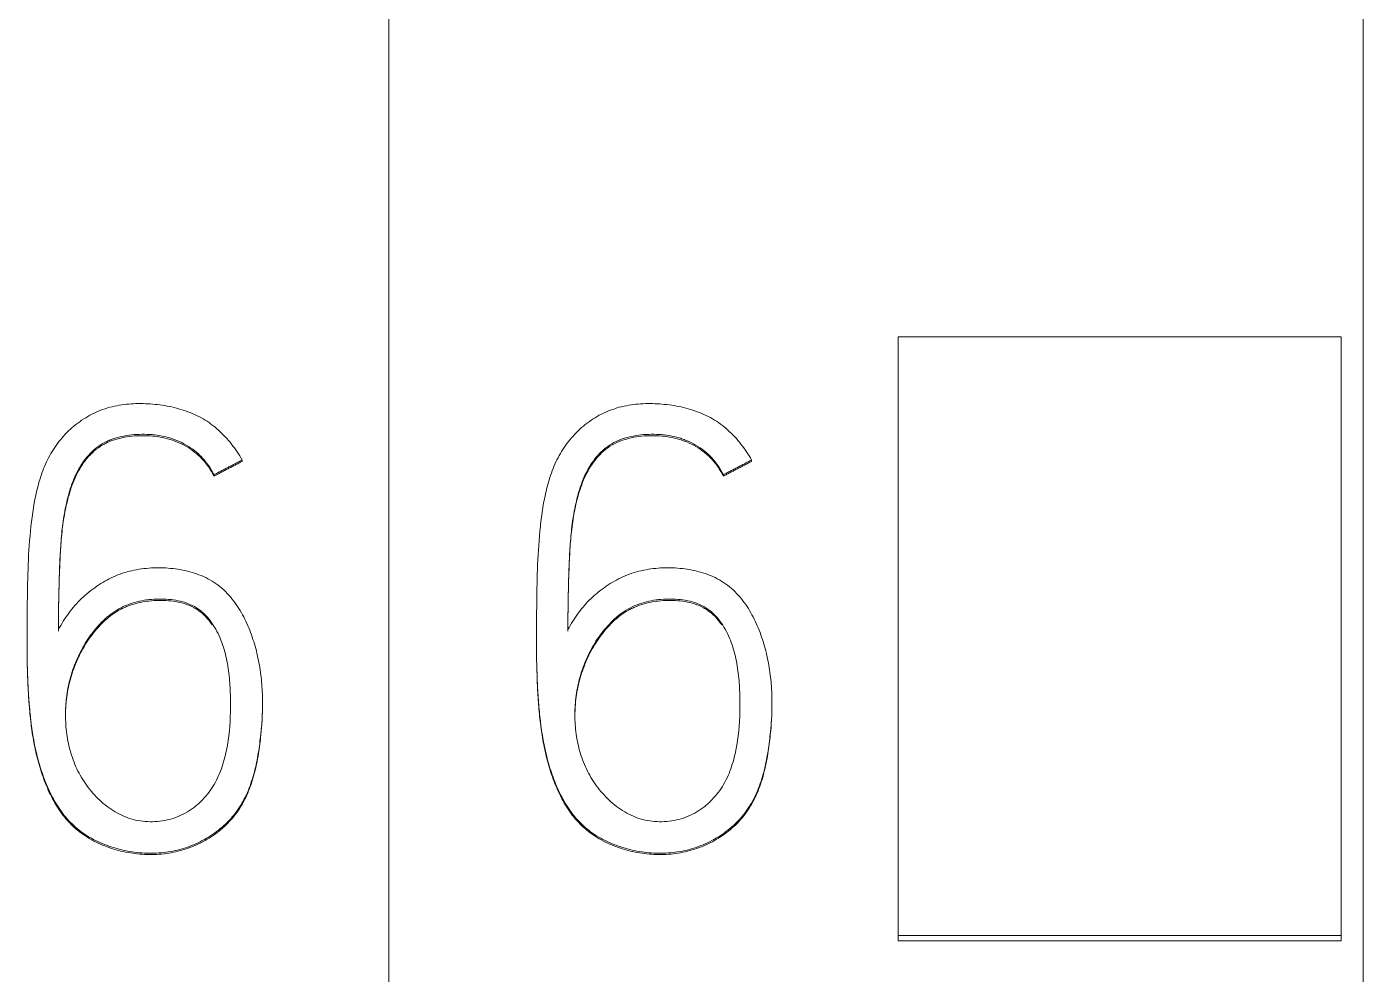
# Model space of a CAD drawing. Header units: millimetres. Extents: x 4137 to 6698, y 1400 to 3585.
# Drawn here: x 5179.41 to 5185.45, y 3321.58 to 3325.85 of the extents above; entities that cross this region are included whole.
import ezdxf

# ---------------------------------------------------------------- set-up
doc = ezdxf.new("R2010")
doc.units = ezdxf.units.MM
doc.layers.add('000-PI-Oprema', color=30, linetype='Continuous', lineweight=5)

msp = doc.modelspace()

# ---------------------------------------------------------------- linework, layer by layer
at = {"layer": '000-PI-Oprema', "color": 0, "linetype": 'ByBlock', "lineweight": 0}
for p, q in [((5181.0477, 3360.4587), (5181.0477, 3247.0406)), ((5181.0477, 3360.4587), (5181.0477, 3247.0406)), ((5185.4477, 3358.1782), (5185.4477, 3249.3631)), ((5183.3477, 3321.7517), (5183.3477, 3324.4539)), ((5185.3477, 3324.4539), (5183.3477, 3324.4539)), ((5185.3477, 3321.7517), (5185.3477, 3324.4539)), ((5180.3862, 3323.898), (5180.3862, 3323.8919)), ((5182.6862, 3323.898), (5182.6862, 3323.8919)), ((5180.2586, 3323.8317), (5180.2586, 3323.8255)), ((5182.5586, 3323.8317), (5182.5586, 3323.8255)), ((5179.4148, 3323.0939), (5179.4148, 3323.0877)), ((5181.7148, 3323.0939), (5181.7148, 3323.0877)), ((5180.4782, 3322.7951), (5180.4782, 3322.8013)), ((5182.7782, 3322.7951), (5182.7782, 3322.8013)), ((5183.3477, 3321.7274), (5183.3477, 3321.7517)), ((5185.3477, 3321.7517), (5183.3477, 3321.7517)), ((5185.3477, 3321.7274), (5185.3477, 3321.7517)), ((5185.3477, 3321.7274), (5183.3477, 3321.7274))]:
    msp.add_line(p, q, dxfattribs=at)
for points, knots in [([(5180.3862, 3323.898), (5180.3717, 3323.9231), (5180.3557, 3323.9472), (5180.3292, 3323.9812), (5180.3198, 3323.9922), (5180.3002, 3324.0134), (5180.2898, 3324.0237), (5180.2574, 3324.0527), (5180.2342, 3324.0697), (5180.1969, 3324.0914), (5180.184, 3324.098), (5180.1575, 3324.11), (5180.1439, 3324.1153), (5180.1031, 3324.1296), (5180.0752, 3324.1367), (5180.0327, 3324.1446), (5180.0184, 3324.1467), (5179.9896, 3324.15), (5179.9751, 3324.1512), (5179.9318, 3324.1535), (5179.903, 3324.1533), (5179.86, 3324.1496), (5179.8457, 3324.1478), (5179.8172, 3324.1429), (5179.8029, 3324.1399), (5179.7607, 3324.1286), (5179.7338, 3324.1183), (5179.6953, 3324.0986), (5179.6828, 3324.0914), (5179.6583, 3324.0756), (5179.6465, 3324.0671), (5179.6126, 3324.0401), (5179.5918, 3324.0202), (5179.5633, 3323.9873), (5179.5543, 3323.9757), (5179.5376, 3323.9522), (5179.5298, 3323.94), (5179.5083, 3323.9026), (5179.4962, 3323.8765), (5179.4756, 3323.8222), (5179.4674, 3323.7946), (5179.4537, 3323.7391), (5179.4482, 3323.7111), (5179.4392, 3323.6548), (5179.4355, 3323.6264), (5179.4263, 3323.5411), (5179.4225, 3323.4838), (5179.4178, 3323.3691), (5179.4168, 3323.3118), (5179.4146, 3323.1397), (5179.4135, 3323.0249), (5179.4192, 3322.882), (5179.4207, 3322.8534), (5179.4246, 3322.7964), (5179.427, 3322.7679), (5179.4361, 3322.6826), (5179.445, 3322.626), (5179.4619, 3322.5557), (5179.4656, 3322.5416), (5179.4736, 3322.5138), (5179.4779, 3322.5), (5179.4917, 3322.4591), (5179.5022, 3322.4323), (5179.5204, 3322.3931), (5179.5269, 3322.3802), (5179.5408, 3322.3548), (5179.5483, 3322.3422), (5179.5722, 3322.3058), (5179.59, 3322.2831), (5179.6203, 3322.252), (5179.6309, 3322.2422), (5179.6536, 3322.2236), (5179.6653, 3322.215), (5179.7016, 3322.1911), (5179.7272, 3322.1776), (5179.7675, 3322.1607), (5179.7812, 3322.1556), (5179.8088, 3322.1465), (5179.8228, 3322.1426), (5179.8648, 3322.1323), (5179.8933, 3322.1275), (5179.9366, 3322.1235), (5179.9512, 3322.1227), (5179.9804, 3322.1224), (5179.9949, 3322.1228), (5180.0381, 3322.1258), (5180.0666, 3322.1301), (5180.1086, 3322.1404), (5180.1225, 3322.1444), (5180.1502, 3322.1539), (5180.1638, 3322.1593), (5180.2035, 3322.177), (5180.2287, 3322.1911), (5180.2646, 3322.2155), (5180.2762, 3322.2242), (5180.2987, 3322.2428), (5180.3095, 3322.2526), (5180.3401, 3322.2834), (5180.3583, 3322.3057), (5180.3818, 3322.3421), (5180.3891, 3322.3547), (5180.4025, 3322.3807), (5180.4085, 3322.3939), (5180.425, 3322.434), (5180.4338, 3322.4614), (5180.4448, 3322.5033), (5180.448, 3322.5174), (5180.4539, 3322.5458), (5180.4566, 3322.5601), (5180.4636, 3322.603), (5180.4673, 3322.6316), (5180.4763, 3322.7174), (5180.4793, 3322.7746), (5180.4769, 3322.8605), (5180.475, 3322.8892), (5180.4684, 3322.9465), (5180.4637, 3322.9752), (5180.4515, 3323.0324), (5180.444, 3323.0606), (5180.4259, 3323.116), (5180.4153, 3323.1432), (5180.3902, 3323.1962), (5180.376, 3323.2215), (5180.343, 3323.269), (5180.3244, 3323.2913), (5180.2919, 3323.3214), (5180.2805, 3323.3307), (5180.2566, 3323.3475), (5180.2442, 3323.3551), (5180.2183, 3323.3687), (5180.2048, 3323.3747), (5180.1772, 3323.3853), (5180.1633, 3323.3897), (5180.121, 3323.4012), (5180.0922, 3323.4061), (5180.0483, 3323.4102), (5180.0336, 3323.4111), (5180.0042, 3323.4116), (5179.9896, 3323.4114), (5179.9459, 3323.4089), (5179.9169, 3323.4051), (5179.8737, 3323.3951), (5179.8596, 3323.3911), (5179.8319, 3323.3818), (5179.8184, 3323.3765), (5179.7788, 3323.3587), (5179.7535, 3323.3444), (5179.7172, 3323.3196), (5179.7053, 3323.3108), (5179.6826, 3323.2923), (5179.6717, 3323.2827), (5179.6402, 3323.2524), (5179.6209, 3323.2304), (5179.586, 3323.1831), (5179.5705, 3323.1582), (5179.5568, 3323.1321)], [0, 0, 0, 0, 0.015625, 0.015625, 0.023438, 0.023438, 0.03125, 0.03125, 0.046875, 0.046875, 0.054688, 0.054688, 0.0625, 0.0625, 0.078125, 0.078125, 0.085938, 0.085938, 0.09375, 0.09375, 0.109375, 0.109375, 0.117188, 0.117188, 0.125, 0.125, 0.140625, 0.140625, 0.148438, 0.148438, 0.15625, 0.15625, 0.171875, 0.171875, 0.179688, 0.179688, 0.1875, 0.1875, 0.203125, 0.203125, 0.21875, 0.21875, 0.234375, 0.234375, 0.25, 0.25, 0.28125, 0.28125, 0.3125, 0.3125, 0.375, 0.375, 0.390625, 0.390625, 0.40625, 0.40625, 0.4375, 0.4375, 0.445313, 0.445313, 0.453125, 0.453125, 0.46875, 0.46875, 0.476563, 0.476563, 0.484375, 0.484375, 0.5, 0.5, 0.507813, 0.507813, 0.515625, 0.515625, 0.53125, 0.53125, 0.539063, 0.539063, 0.546875, 0.546875, 0.5625, 0.5625, 0.570313, 0.570313, 0.578125, 0.578125, 0.59375, 0.59375, 0.601563, 0.601563, 0.609375, 0.609375, 0.625, 0.625, 0.632813, 0.632813, 0.640625, 0.640625, 0.65625, 0.65625, 0.664063, 0.664063, 0.671875, 0.671875, 0.6875, 0.6875, 0.695313, 0.695313, 0.703125, 0.703125, 0.71875, 0.71875, 0.75, 0.75, 0.765625, 0.765625, 0.78125, 0.78125, 0.796875, 0.796875, 0.8125, 0.8125, 0.828125, 0.828125, 0.84375, 0.84375, 0.851563, 0.851563, 0.859375, 0.859375, 0.867188, 0.867188, 0.875, 0.875, 0.890625, 0.890625, 0.898438, 0.898438, 0.90625, 0.90625, 0.921875, 0.921875, 0.929688, 0.929688, 0.9375, 0.9375, 0.953125, 0.953125, 0.960937, 0.960937, 0.96875, 0.96875, 0.984375, 0.984375, 1, 1, 1, 1]), ([(5182.6862, 3323.898), (5182.6717, 3323.9231), (5182.6557, 3323.9472), (5182.6292, 3323.9812), (5182.6198, 3323.9922), (5182.6002, 3324.0134), (5182.5898, 3324.0237), (5182.5574, 3324.0527), (5182.5342, 3324.0697), (5182.4969, 3324.0914), (5182.484, 3324.098), (5182.4575, 3324.11), (5182.4439, 3324.1153), (5182.4031, 3324.1296), (5182.3752, 3324.1367), (5182.3327, 3324.1446), (5182.3184, 3324.1467), (5182.2896, 3324.15), (5182.2751, 3324.1512), (5182.2318, 3324.1535), (5182.203, 3324.1533), (5182.16, 3324.1496), (5182.1457, 3324.1478), (5182.1172, 3324.1429), (5182.1029, 3324.1399), (5182.0607, 3324.1286), (5182.0338, 3324.1183), (5181.9953, 3324.0986), (5181.9828, 3324.0914), (5181.9583, 3324.0756), (5181.9465, 3324.0671), (5181.9126, 3324.0401), (5181.8918, 3324.0202), (5181.8633, 3323.9873), (5181.8543, 3323.9757), (5181.8376, 3323.9522), (5181.8298, 3323.94), (5181.8083, 3323.9026), (5181.7962, 3323.8765), (5181.7756, 3323.8222), (5181.7674, 3323.7946), (5181.7537, 3323.7391), (5181.7482, 3323.7111), (5181.7392, 3323.6548), (5181.7355, 3323.6264), (5181.7263, 3323.5411), (5181.7225, 3323.4838), (5181.7178, 3323.3691), (5181.7168, 3323.3118), (5181.7146, 3323.1397), (5181.7135, 3323.0249), (5181.7192, 3322.882), (5181.7207, 3322.8534), (5181.7246, 3322.7964), (5181.727, 3322.7679), (5181.7361, 3322.6826), (5181.745, 3322.626), (5181.7619, 3322.5557), (5181.7656, 3322.5416), (5181.7736, 3322.5138), (5181.7779, 3322.5), (5181.7917, 3322.4591), (5181.8022, 3322.4323), (5181.8204, 3322.3931), (5181.8269, 3322.3802), (5181.8408, 3322.3548), (5181.8483, 3322.3422), (5181.8722, 3322.3058), (5181.89, 3322.2831), (5181.9203, 3322.252), (5181.9309, 3322.2422), (5181.9536, 3322.2236), (5181.9653, 3322.215), (5182.0016, 3322.1911), (5182.0272, 3322.1776), (5182.0675, 3322.1607), (5182.0812, 3322.1556), (5182.1088, 3322.1465), (5182.1228, 3322.1426), (5182.1648, 3322.1323), (5182.1933, 3322.1275), (5182.2366, 3322.1235), (5182.2512, 3322.1227), (5182.2804, 3322.1224), (5182.2949, 3322.1228), (5182.3381, 3322.1258), (5182.3666, 3322.1301), (5182.4086, 3322.1404), (5182.4225, 3322.1444), (5182.4502, 3322.1539), (5182.4638, 3322.1593), (5182.5035, 3322.177), (5182.5287, 3322.1911), (5182.5646, 3322.2155), (5182.5762, 3322.2242), (5182.5987, 3322.2428), (5182.6095, 3322.2526), (5182.6401, 3322.2834), (5182.6583, 3322.3057), (5182.6818, 3322.3421), (5182.6891, 3322.3547), (5182.7025, 3322.3807), (5182.7085, 3322.3939), (5182.725, 3322.434), (5182.7338, 3322.4614), (5182.7448, 3322.5033), (5182.748, 3322.5174), (5182.7539, 3322.5458), (5182.7566, 3322.5601), (5182.7636, 3322.603), (5182.7673, 3322.6316), (5182.7763, 3322.7174), (5182.7793, 3322.7746), (5182.7769, 3322.8605), (5182.775, 3322.8892), (5182.7684, 3322.9465), (5182.7637, 3322.9752), (5182.7515, 3323.0324), (5182.744, 3323.0606), (5182.7259, 3323.116), (5182.7153, 3323.1432), (5182.6902, 3323.1962), (5182.676, 3323.2215), (5182.643, 3323.269), (5182.6244, 3323.2913), (5182.5919, 3323.3214), (5182.5805, 3323.3307), (5182.5566, 3323.3475), (5182.5442, 3323.3551), (5182.5183, 3323.3687), (5182.5048, 3323.3747), (5182.4772, 3323.3853), (5182.4633, 3323.3897), (5182.421, 3323.4012), (5182.3922, 3323.4061), (5182.3483, 3323.4102), (5182.3336, 3323.4111), (5182.3042, 3323.4116), (5182.2896, 3323.4114), (5182.2459, 3323.4089), (5182.2169, 3323.4051), (5182.1737, 3323.3951), (5182.1596, 3323.3911), (5182.1319, 3323.3818), (5182.1184, 3323.3765), (5182.0788, 3323.3587), (5182.0535, 3323.3444), (5182.0172, 3323.3196), (5182.0053, 3323.3108), (5181.9826, 3323.2923), (5181.9717, 3323.2827), (5181.9402, 3323.2524), (5181.9209, 3323.2304), (5181.886, 3323.1831), (5181.8705, 3323.1582), (5181.8568, 3323.1321)], [0, 0, 0, 0, 0.015625, 0.015625, 0.023438, 0.023438, 0.03125, 0.03125, 0.046875, 0.046875, 0.054688, 0.054688, 0.0625, 0.0625, 0.078125, 0.078125, 0.085938, 0.085938, 0.09375, 0.09375, 0.109375, 0.109375, 0.117188, 0.117188, 0.125, 0.125, 0.140625, 0.140625, 0.148438, 0.148438, 0.15625, 0.15625, 0.171875, 0.171875, 0.179688, 0.179688, 0.1875, 0.1875, 0.203125, 0.203125, 0.21875, 0.21875, 0.234375, 0.234375, 0.25, 0.25, 0.28125, 0.28125, 0.3125, 0.3125, 0.375, 0.375, 0.390625, 0.390625, 0.40625, 0.40625, 0.4375, 0.4375, 0.445313, 0.445313, 0.453125, 0.453125, 0.46875, 0.46875, 0.476563, 0.476563, 0.484375, 0.484375, 0.5, 0.5, 0.507813, 0.507813, 0.515625, 0.515625, 0.53125, 0.53125, 0.539063, 0.539063, 0.546875, 0.546875, 0.5625, 0.5625, 0.570313, 0.570313, 0.578125, 0.578125, 0.59375, 0.59375, 0.601563, 0.601563, 0.609375, 0.609375, 0.625, 0.625, 0.632813, 0.632813, 0.640625, 0.640625, 0.65625, 0.65625, 0.664063, 0.664063, 0.671875, 0.671875, 0.6875, 0.6875, 0.695313, 0.695313, 0.703125, 0.703125, 0.71875, 0.71875, 0.75, 0.75, 0.765625, 0.765625, 0.78125, 0.78125, 0.796875, 0.796875, 0.8125, 0.8125, 0.828125, 0.828125, 0.84375, 0.84375, 0.851563, 0.851563, 0.859375, 0.859375, 0.867188, 0.867188, 0.875, 0.875, 0.890625, 0.890625, 0.898438, 0.898438, 0.90625, 0.90625, 0.921875, 0.921875, 0.929688, 0.929688, 0.9375, 0.9375, 0.953125, 0.953125, 0.960938, 0.960938, 0.96875, 0.96875, 0.984375, 0.984375, 1, 1, 1, 1]), ([(5179.5568, 3323.1321), (5179.5568, 3323.193), (5179.5575, 3323.2539), (5179.5596, 3323.3451), (5179.5606, 3323.3755), (5179.5628, 3323.4362), (5179.5641, 3323.4666), (5179.5679, 3323.5272), (5179.5703, 3323.5575), (5179.5771, 3323.6178), (5179.5817, 3323.6479), (5179.5906, 3323.6929), (5179.5939, 3323.7079), (5179.6014, 3323.7378), (5179.6056, 3323.7528), (5179.6197, 3323.7969), (5179.631, 3323.8255), (5179.6494, 3323.8593), (5179.6533, 3323.866), (5179.6615, 3323.8792), (5179.6659, 3323.8857), (5179.6795, 3323.9046), (5179.6893, 3323.9165), (5179.7054, 3323.9332), (5179.711, 3323.9386), (5179.7226, 3323.9489), (5179.7288, 3323.9538), (5179.7477, 3323.9675), (5179.761, 3323.9753), (5179.7818, 3323.9853), (5179.7889, 3323.9884), (5179.8034, 3323.9938), (5179.8109, 3323.9963), (5179.8334, 3324.0028), (5179.8485, 3324.006), (5179.879, 3324.0109), (5179.8944, 3324.0125), (5179.9253, 3324.0142), (5179.9409, 3324.0144), (5179.9719, 3324.0134), (5179.9873, 3324.0122), (5180.0178, 3324.008), (5180.0404, 3324.0035), (5180.0626, 3323.9968), (5180.0773, 3323.9919), (5180.0847, 3323.9891), (5180.1063, 3323.9803), (5180.1202, 3323.9734), (5180.147, 3323.958), (5180.1598, 3323.9493), (5180.1781, 3323.9348), (5180.1841, 3323.9297), (5180.1955, 3323.9192), (5180.2009, 3323.9137), (5180.2167, 3323.8967), (5180.2263, 3323.8847), (5180.2438, 3323.8592), (5180.2517, 3323.8457), (5180.2586, 3323.8317)], [0, 0, 0, 0, 0.125, 0.125, 0.1875, 0.1875, 0.25, 0.25, 0.3125, 0.3125, 0.375, 0.375, 0.40625, 0.40625, 0.4375, 0.4375, 0.5, 0.5, 0.515625, 0.515625, 0.53125, 0.53125, 0.5625, 0.5625, 0.578125, 0.578125, 0.59375, 0.59375, 0.625, 0.625, 0.640625, 0.640625, 0.65625, 0.65625, 0.6875, 0.6875, 0.71875, 0.71875, 0.75, 0.75, 0.78125, 0.78125, 0.8125, 0.828125, 0.828125, 0.84375, 0.84375, 0.875, 0.875, 0.90625, 0.90625, 0.921875, 0.921875, 0.9375, 0.9375, 0.96875, 0.96875, 1, 1, 1, 1]), ([(5180.2586, 3323.8255), (5180.2449, 3323.8534), (5180.2276, 3323.8786), (5180.2016, 3323.9068), (5180.1962, 3323.9122), (5180.1849, 3323.9228), (5180.179, 3323.9279), (5180.1608, 3323.9424), (5180.1354, 3323.9597), (5180.1077, 3323.9734), (5180.079, 3323.9854), (5180.0643, 3323.9904), (5180.0345, 3323.9984), (5180.0194, 3324.0015), (5179.9888, 3324.0059), (5179.9732, 3324.0071), (5179.9269, 3324.0088), (5179.8963, 3324.0073), (5179.8506, 3324.0002), (5179.8354, 3323.9971), (5179.8054, 3323.9886), (5179.7909, 3323.9833), (5179.7699, 3323.9735), (5179.7631, 3323.9699), (5179.7497, 3323.9622), (5179.7431, 3323.9579), (5179.7241, 3323.9443), (5179.7066, 3323.9291), (5179.6911, 3323.912), (5179.6811, 3323.9001), (5179.6763, 3323.894), (5179.6626, 3323.8752), (5179.6544, 3323.8621), (5179.6396, 3323.8352), (5179.633, 3323.8214), (5179.6211, 3323.793), (5179.6158, 3323.7784), (5179.6016, 3323.7343), (5179.5943, 3323.7046), (5179.5822, 3323.6449), (5179.5776, 3323.6148), (5179.5705, 3323.5542), (5179.5681, 3323.5238), (5179.5643, 3323.4627), (5179.5629, 3323.4321), (5179.5606, 3323.3709), (5179.5597, 3323.3403), (5179.5575, 3323.2485), (5179.5568, 3323.1872), (5179.5568, 3323.1259)], [0, 0, 0, 0, 0.0625, 0.0625, 0.078125, 0.078125, 0.09375, 0.09375, 0.125, 0.15625, 0.15625, 0.1875, 0.1875, 0.21875, 0.21875, 0.25, 0.25, 0.3125, 0.3125, 0.34375, 0.34375, 0.375, 0.375, 0.390625, 0.390625, 0.40625, 0.40625, 0.4375, 0.453125, 0.453125, 0.46875, 0.46875, 0.5, 0.5, 0.53125, 0.53125, 0.5625, 0.5625, 0.625, 0.625, 0.6875, 0.6875, 0.75, 0.75, 0.8125, 0.8125, 0.875, 0.875, 1, 1, 1, 1]), ([(5181.8568, 3323.1321), (5181.8568, 3323.193), (5181.8575, 3323.2539), (5181.8596, 3323.3451), (5181.8606, 3323.3755), (5181.8628, 3323.4362), (5181.8641, 3323.4666), (5181.8679, 3323.5272), (5181.8703, 3323.5575), (5181.8771, 3323.6178), (5181.8817, 3323.6479), (5181.8906, 3323.6929), (5181.8939, 3323.7079), (5181.9014, 3323.7378), (5181.9056, 3323.7528), (5181.9197, 3323.7969), (5181.931, 3323.8255), (5181.9494, 3323.8593), (5181.9533, 3323.866), (5181.9615, 3323.8792), (5181.9659, 3323.8857), (5181.9795, 3323.9046), (5181.9893, 3323.9165), (5182.0054, 3323.9332), (5182.011, 3323.9386), (5182.0226, 3323.9489), (5182.0288, 3323.9538), (5182.0477, 3323.9675), (5182.061, 3323.9753), (5182.0818, 3323.9853), (5182.0889, 3323.9884), (5182.1034, 3323.9938), (5182.1109, 3323.9963), (5182.1334, 3324.0028), (5182.1485, 3324.006), (5182.179, 3324.0109), (5182.1944, 3324.0125), (5182.2253, 3324.0142), (5182.2409, 3324.0144), (5182.2719, 3324.0134), (5182.2873, 3324.0122), (5182.3178, 3324.008), (5182.3404, 3324.0035), (5182.3626, 3323.9968), (5182.3773, 3323.9919), (5182.3847, 3323.9891), (5182.4063, 3323.9803), (5182.4202, 3323.9734), (5182.447, 3323.958), (5182.4598, 3323.9493), (5182.4781, 3323.9348), (5182.4841, 3323.9297), (5182.4955, 3323.9192), (5182.5009, 3323.9137), (5182.5167, 3323.8967), (5182.5263, 3323.8847), (5182.5438, 3323.8592), (5182.5517, 3323.8457), (5182.5586, 3323.8317)], [0, 0, 0, 0, 0.125, 0.125, 0.1875, 0.1875, 0.25, 0.25, 0.3125, 0.3125, 0.375, 0.375, 0.40625, 0.40625, 0.4375, 0.4375, 0.5, 0.5, 0.515625, 0.515625, 0.53125, 0.53125, 0.5625, 0.5625, 0.578125, 0.578125, 0.59375, 0.59375, 0.625, 0.625, 0.640625, 0.640625, 0.65625, 0.65625, 0.6875, 0.6875, 0.71875, 0.71875, 0.75, 0.75, 0.78125, 0.78125, 0.8125, 0.828125, 0.828125, 0.84375, 0.84375, 0.875, 0.875, 0.90625, 0.90625, 0.921875, 0.921875, 0.9375, 0.9375, 0.96875, 0.96875, 1, 1, 1, 1]), ([(5182.5586, 3323.8255), (5182.5449, 3323.8533), (5182.5276, 3323.8787), (5182.5014, 3323.9071), (5182.4959, 3323.9126), (5182.4845, 3323.9232), (5182.4787, 3323.9282), (5182.4606, 3323.9425), (5182.4479, 3323.9512), (5182.4213, 3323.9667), (5182.4073, 3323.9736), (5182.3788, 3323.9854), (5182.3642, 3323.9904), (5182.3345, 3323.9984), (5182.3193, 3324.0015), (5182.2886, 3324.0059), (5182.2732, 3324.0071), (5182.2272, 3324.0088), (5182.1965, 3324.0073), (5182.1507, 3324.0003), (5182.1354, 3323.9971), (5182.1058, 3323.9887), (5182.0913, 3323.9835), (5182.0633, 3323.9704), (5182.0497, 3323.9626), (5182.0246, 3323.9448), (5182.013, 3323.9347), (5181.9914, 3323.9128), (5181.9814, 3323.9008), (5181.9632, 3323.876), (5181.955, 3323.8631), (5181.9401, 3323.8363), (5181.9335, 3323.8225), (5181.9215, 3323.794), (5181.9162, 3323.7795), (5181.902, 3323.7358), (5181.8946, 3323.7061), (5181.8824, 3323.6463), (5181.8777, 3323.616), (5181.8706, 3323.555), (5181.8681, 3323.5244), (5181.8643, 3323.4632), (5181.8629, 3323.4325), (5181.8606, 3323.3713), (5181.8597, 3323.3406), (5181.8575, 3323.2486), (5181.8568, 3323.1873), (5181.8568, 3323.1259)], [0, 0, 0, 0, 0.0625, 0.0625, 0.078125, 0.078125, 0.09375, 0.09375, 0.125, 0.125, 0.15625, 0.15625, 0.1875, 0.1875, 0.21875, 0.21875, 0.25, 0.25, 0.3125, 0.3125, 0.34375, 0.34375, 0.375, 0.375, 0.40625, 0.40625, 0.4375, 0.4375, 0.46875, 0.46875, 0.5, 0.5, 0.53125, 0.53125, 0.5625, 0.5625, 0.625, 0.625, 0.6875, 0.6875, 0.75, 0.75, 0.8125, 0.8125, 0.875, 0.875, 1, 1, 1, 1]), ([(5179.8297, 3323.2259), (5179.8556, 3323.2405), (5179.8829, 3323.2509), (5179.9255, 3323.2616), (5179.9401, 3323.2643), (5179.9694, 3323.2683), (5179.9987, 3323.2707), (5180.0281, 3323.2705), (5180.0575, 3323.2688), (5180.0723, 3323.2672), (5180.1014, 3323.2621), (5180.1156, 3323.2586), (5180.1436, 3323.2494), (5180.1574, 3323.2436), (5180.183, 3323.2293), (5180.1949, 3323.2209), (5180.217, 3323.2017), (5180.2273, 3323.1909), (5180.2458, 3323.1681), (5180.254, 3323.156), (5180.269, 3323.1309), (5180.2758, 3323.1177), (5180.2938, 3323.0775), (5180.303, 3323.0499), (5180.3138, 3323.0076), (5180.3169, 3322.9934), (5180.3221, 3322.9646), (5180.3243, 3322.9501), (5180.3295, 3322.9065), (5180.3314, 3322.8775), (5180.3336, 3322.8195), (5180.334, 3322.7905), (5180.3321, 3322.7037), (5180.3269, 3322.6459), (5180.3094, 3322.5594), (5180.302, 3322.531), (5180.2872, 3322.4897), (5180.2816, 3322.4761), (5180.269, 3322.4494), (5180.262, 3322.4365), (5180.2388, 3322.3994), (5180.2206, 3322.3767), (5180.1942, 3322.351), (5180.1887, 3322.346), (5180.1775, 3322.3364), (5180.1718, 3322.3319), (5180.1543, 3322.3187), (5180.1421, 3322.3108), (5180.1166, 3322.2967), (5180.1032, 3322.2906), (5180.0755, 3322.2801), (5180.0473, 3322.2717), (5180.0183, 3322.2672), (5179.9889, 3322.2647), (5179.974, 3322.2644), (5179.9447, 3322.2658), (5179.9301, 3322.2675), (5179.9013, 3322.2729), (5179.887, 3322.2766), (5179.8449, 3322.291), (5179.8189, 3322.3045), (5179.7822, 3322.3292), (5179.7704, 3322.3382), (5179.7481, 3322.3572), (5179.7268, 3322.3772), (5179.7075, 3322.3991), (5179.6892, 3322.4219), (5179.6804, 3322.4339), (5179.6562, 3322.4707), (5179.6425, 3322.4965), (5179.6255, 3322.5368), (5179.6204, 3322.5506), (5179.6114, 3322.5786), (5179.6075, 3322.5928), (5179.5976, 3322.6355), (5179.5932, 3322.6642), (5179.5895, 3322.7076), (5179.5888, 3322.7222), (5179.5882, 3322.7514), (5179.5885, 3322.7661), (5179.5908, 3322.8101), (5179.5943, 3322.839), (5179.6052, 3322.896), (5179.6126, 3322.9242), (5179.6268, 3322.9657), (5179.6321, 3322.9795), (5179.6436, 3323.0065), (5179.6498, 3323.0196), (5179.6698, 3323.0584), (5179.6849, 3323.083), (5179.7106, 3323.1183), (5179.7196, 3323.1298), (5179.7387, 3323.1521), (5179.7489, 3323.1629), (5179.7808, 3323.1933), (5179.8038, 3323.2112), (5179.8297, 3323.2259)], [0, 0, 0, 0, 0.03125, 0.03125, 0.046875, 0.046875, 0.0625, 0.078125, 0.078125, 0.09375, 0.09375, 0.109375, 0.109375, 0.125, 0.125, 0.140625, 0.140625, 0.15625, 0.15625, 0.171875, 0.171875, 0.1875, 0.1875, 0.21875, 0.21875, 0.234375, 0.234375, 0.25, 0.25, 0.28125, 0.28125, 0.3125, 0.3125, 0.375, 0.375, 0.40625, 0.40625, 0.421875, 0.421875, 0.4375, 0.4375, 0.46875, 0.46875, 0.476563, 0.476563, 0.484375, 0.484375, 0.5, 0.5, 0.515625, 0.515625, 0.53125, 0.546875, 0.546875, 0.5625, 0.5625, 0.578125, 0.578125, 0.59375, 0.59375, 0.625, 0.625, 0.640625, 0.640625, 0.65625, 0.671875, 0.671875, 0.6875, 0.6875, 0.71875, 0.71875, 0.734375, 0.734375, 0.75, 0.75, 0.78125, 0.78125, 0.796875, 0.796875, 0.8125, 0.8125, 0.84375, 0.84375, 0.875, 0.875, 0.890625, 0.890625, 0.90625, 0.90625, 0.9375, 0.9375, 0.953125, 0.953125, 0.96875, 0.96875, 1, 1, 1, 1]), ([(5180.2505, 3323.1545), (5180.2458, 3323.1614), (5180.2408, 3323.1681), (5180.2263, 3323.1859), (5180.2161, 3323.1964), (5180.1993, 3323.2108), (5180.1935, 3323.2153), (5180.1814, 3323.2237), (5180.1752, 3323.2275), (5180.156, 3323.238), (5180.1426, 3323.2436), (5180.1145, 3323.2528), (5180.1002, 3323.2561), (5180.0714, 3323.2611), (5180.0569, 3323.2627), (5180.0277, 3323.2643), (5180.0129, 3323.2644), (5179.969, 3323.2627), (5179.94, 3323.259), (5179.8973, 3323.2483), (5179.8832, 3323.2439), (5179.8627, 3323.2358), (5179.856, 3323.2329), (5179.8427, 3323.2267), (5179.8362, 3323.2233), (5179.8297, 3323.2197)], [0, 0, 0, 0, 0.053747, 0.053747, 0.148372, 0.148372, 0.195685, 0.195685, 0.242998, 0.242998, 0.337623, 0.337623, 0.432248, 0.432248, 0.526874, 0.526874, 0.621499, 0.621499, 0.810749, 0.810749, 0.905375, 0.905375, 0.952687, 0.952687, 1, 1, 1, 1]), ([(5182.1297, 3323.2259), (5182.1556, 3323.2405), (5182.1829, 3323.2509), (5182.2255, 3323.2616), (5182.2401, 3323.2643), (5182.2694, 3323.2683), (5182.2987, 3323.2707), (5182.3281, 3323.2705), (5182.3575, 3323.2688), (5182.3723, 3323.2672), (5182.4014, 3323.2621), (5182.4156, 3323.2586), (5182.4436, 3323.2494), (5182.4574, 3323.2436), (5182.483, 3323.2293), (5182.4949, 3323.2209), (5182.517, 3323.2017), (5182.5273, 3323.1909), (5182.5458, 3323.1681), (5182.554, 3323.156), (5182.569, 3323.1309), (5182.5757, 3323.1177), (5182.5938, 3323.0775), (5182.603, 3323.0499), (5182.6138, 3323.0076), (5182.6169, 3322.9934), (5182.6221, 3322.9646), (5182.6243, 3322.9501), (5182.6295, 3322.9065), (5182.6314, 3322.8775), (5182.6336, 3322.8195), (5182.634, 3322.7905), (5182.6321, 3322.7037), (5182.6269, 3322.6459), (5182.6094, 3322.5594), (5182.602, 3322.531), (5182.5872, 3322.4897), (5182.5816, 3322.4761), (5182.569, 3322.4494), (5182.562, 3322.4365), (5182.5388, 3322.3994), (5182.5206, 3322.3767), (5182.4942, 3322.351), (5182.4887, 3322.346), (5182.4775, 3322.3364), (5182.4718, 3322.3319), (5182.4543, 3322.3187), (5182.4421, 3322.3108), (5182.4166, 3322.2967), (5182.4032, 3322.2906), (5182.3755, 3322.2801), (5182.3473, 3322.2717), (5182.3183, 3322.2672), (5182.2889, 3322.2647), (5182.274, 3322.2644), (5182.2447, 3322.2658), (5182.2301, 3322.2675), (5182.2013, 3322.2729), (5182.187, 3322.2766), (5182.1449, 3322.291), (5182.1189, 3322.3045), (5182.0822, 3322.3292), (5182.0704, 3322.3382), (5182.0481, 3322.3572), (5182.0268, 3322.3772), (5182.0075, 3322.3991), (5181.9892, 3322.4219), (5181.9804, 3322.4339), (5181.9562, 3322.4707), (5181.9425, 3322.4965), (5181.9255, 3322.5368), (5181.9204, 3322.5506), (5181.9114, 3322.5786), (5181.9075, 3322.5928), (5181.8976, 3322.6355), (5181.8932, 3322.6642), (5181.8895, 3322.7076), (5181.8888, 3322.7222), (5181.8882, 3322.7514), (5181.8885, 3322.7661), (5181.8908, 3322.8101), (5181.8943, 3322.839), (5181.9052, 3322.896), (5181.9126, 3322.9242), (5181.9268, 3322.9657), (5181.9321, 3322.9795), (5181.9436, 3323.0065), (5181.9498, 3323.0196), (5181.9698, 3323.0584), (5181.9849, 3323.083), (5182.0106, 3323.1183), (5182.0196, 3323.1298), (5182.0387, 3323.1521), (5182.0489, 3323.1629), (5182.0808, 3323.1933), (5182.1038, 3323.2112), (5182.1297, 3323.2259)], [0, 0, 0, 0, 0.03125, 0.03125, 0.046875, 0.046875, 0.0625, 0.078125, 0.078125, 0.09375, 0.09375, 0.109375, 0.109375, 0.125, 0.125, 0.140625, 0.140625, 0.15625, 0.15625, 0.171875, 0.171875, 0.1875, 0.1875, 0.21875, 0.21875, 0.234375, 0.234375, 0.25, 0.25, 0.28125, 0.28125, 0.3125, 0.3125, 0.375, 0.375, 0.40625, 0.40625, 0.421875, 0.421875, 0.4375, 0.4375, 0.46875, 0.46875, 0.476562, 0.476562, 0.484375, 0.484375, 0.5, 0.5, 0.515625, 0.515625, 0.53125, 0.546875, 0.546875, 0.5625, 0.5625, 0.578125, 0.578125, 0.59375, 0.59375, 0.625, 0.625, 0.640625, 0.640625, 0.65625, 0.671875, 0.671875, 0.6875, 0.6875, 0.71875, 0.71875, 0.734375, 0.734375, 0.75, 0.75, 0.78125, 0.78125, 0.796875, 0.796875, 0.8125, 0.8125, 0.84375, 0.84375, 0.875, 0.875, 0.890625, 0.890625, 0.90625, 0.90625, 0.9375, 0.9375, 0.953125, 0.953125, 0.96875, 0.96875, 1, 1, 1, 1]), ([(5182.5505, 3323.1545), (5182.5458, 3323.1614), (5182.5408, 3323.1681), (5182.5263, 3323.1859), (5182.5161, 3323.1964), (5182.4993, 3323.2108), (5182.4935, 3323.2153), (5182.4814, 3323.2237), (5182.4752, 3323.2275), (5182.456, 3323.238), (5182.4426, 3323.2436), (5182.4145, 3323.2528), (5182.4002, 3323.2561), (5182.3714, 3323.2611), (5182.3569, 3323.2627), (5182.3277, 3323.2643), (5182.3129, 3323.2644), (5182.269, 3323.2627), (5182.24, 3323.259), (5182.1973, 3323.2483), (5182.1832, 3323.2439), (5182.1627, 3323.2358), (5182.156, 3323.2329), (5182.1427, 3323.2267), (5182.1362, 3323.2233), (5182.1297, 3323.2197)], [0, 0, 0, 0, 0.053747, 0.053747, 0.148372, 0.148372, 0.195685, 0.195685, 0.242998, 0.242998, 0.337623, 0.337623, 0.432248, 0.432248, 0.526874, 0.526874, 0.621499, 0.621499, 0.810749, 0.810749, 0.905375, 0.905375, 0.952687, 0.952687, 1, 1, 1, 1]), ([(5179.8297, 3323.2197), (5179.8039, 3323.2051), (5179.7808, 3323.1872), (5179.7492, 3323.1569), (5179.7391, 3323.1463), (5179.7199, 3323.124), (5179.7108, 3323.1124), (5179.685, 3323.077), (5179.6698, 3323.0522), (5179.6498, 3323.0134), (5179.6435, 3323.0002), (5179.6321, 3322.9732), (5179.6268, 3322.9594), (5179.6126, 3322.9179), (5179.6052, 3322.8897), (5179.597, 3322.8469), (5179.5947, 3322.8325), (5179.5912, 3322.8035), (5179.59, 3322.7888), (5179.5887, 3322.7635), (5179.5884, 3322.7528), (5179.5884, 3322.7422)], [0, 0, 0, 0, 0.157122, 0.157122, 0.235682, 0.235682, 0.314243, 0.314243, 0.471365, 0.471365, 0.549925, 0.549925, 0.628486, 0.628486, 0.785608, 0.785608, 0.864168, 0.864168, 0.942729, 0.942729, 1, 1, 1, 1]), ([(5182.1297, 3323.2197), (5182.1039, 3323.2051), (5182.0808, 3323.1872), (5182.0492, 3323.1569), (5182.0391, 3323.1463), (5182.0199, 3323.124), (5182.0108, 3323.1124), (5181.985, 3323.077), (5181.9698, 3323.0522), (5181.9498, 3323.0134), (5181.9435, 3323.0002), (5181.9321, 3322.9732), (5181.9268, 3322.9594), (5181.9126, 3322.9179), (5181.9052, 3322.8897), (5181.897, 3322.8469), (5181.8947, 3322.8325), (5181.8912, 3322.8035), (5181.89, 3322.7888), (5181.8887, 3322.7635), (5181.8884, 3322.7528), (5181.8884, 3322.7422)], [0, 0, 0, 0, 0.157122, 0.157122, 0.235682, 0.235682, 0.314243, 0.314243, 0.471365, 0.471365, 0.549925, 0.549925, 0.628486, 0.628486, 0.785608, 0.785608, 0.864168, 0.864168, 0.942729, 0.942729, 1, 1, 1, 1]), ([(5180.4782, 3322.7956), (5180.4782, 3322.7495), (5180.4754, 3322.7035), (5180.4677, 3322.6291), (5180.4641, 3322.6005), (5180.4572, 3322.5577), (5180.4547, 3322.5435), (5180.4489, 3322.515), (5180.4457, 3322.5008), (5180.4348, 3322.4585), (5180.4261, 3322.4309), (5180.4098, 3322.3907), (5180.4039, 3322.3775), (5180.3908, 3322.3516), (5180.3835, 3322.3388), (5180.3601, 3322.3019), (5180.3421, 3322.2795), (5180.3119, 3322.2487), (5180.3013, 3322.2389), (5180.279, 3322.2202), (5180.2673, 3322.2113), (5180.2314, 3322.1865), (5180.2062, 3322.1723), (5180.1665, 3322.1542), (5180.1529, 3322.1488), (5180.1254, 3322.1391), (5180.1114, 3322.135), (5180.0693, 3322.1244), (5180.0408, 3322.1199), (5179.9973, 3322.1167), (5179.9826, 3322.1162), (5179.9534, 3322.1165), (5179.9389, 3322.1172), (5179.8957, 3322.1209), (5179.8671, 3322.1256), (5179.8246, 3322.1359), (5179.8105, 3322.1398), (5179.7829, 3322.1488), (5179.7693, 3322.1538), (5179.7294, 3322.1704), (5179.7039, 3322.1836), (5179.6736, 3322.2033), (5179.6676, 3322.2074), (5179.6558, 3322.216), (5179.65, 3322.2204), (5179.6329, 3322.2343), (5179.6222, 3322.244), (5179.5918, 3322.2748), (5179.5739, 3322.2974), (5179.5499, 3322.3336), (5179.5423, 3322.3461), (5179.5282, 3322.3715), (5179.5216, 3322.3844), (5179.5033, 3322.4235), (5179.4927, 3322.4503), (5179.4741, 3322.5048), (5179.4661, 3322.5325), (5179.4523, 3322.5889), (5179.4467, 3322.6172), (5179.4372, 3322.674), (5179.4296, 3322.731), (5179.4248, 3322.7881), (5179.4208, 3322.8454), (5179.4193, 3322.874), (5179.4156, 3322.9643), (5179.4148, 3323.026), (5179.4148, 3323.0878)], [0, 0, 0, 0, 0.061961, 0.061961, 0.100808, 0.100808, 0.120232, 0.120232, 0.139655, 0.139655, 0.178502, 0.178502, 0.197926, 0.197926, 0.217349, 0.217349, 0.256196, 0.256196, 0.27562, 0.27562, 0.295043, 0.295043, 0.33389, 0.33389, 0.353314, 0.353314, 0.372737, 0.372737, 0.411584, 0.411584, 0.431008, 0.431008, 0.450431, 0.450431, 0.489278, 0.489278, 0.508702, 0.508702, 0.528125, 0.528125, 0.566972, 0.566972, 0.576684, 0.576684, 0.586396, 0.586396, 0.605819, 0.605819, 0.644666, 0.644666, 0.66409, 0.66409, 0.683513, 0.683513, 0.72236, 0.72236, 0.761207, 0.761207, 0.800054, 0.800054, 0.838901, 0.877748, 0.877748, 0.916595, 0.916595, 1, 1, 1, 1]), ([(5182.7782, 3322.7956), (5182.7782, 3322.7495), (5182.7754, 3322.7035), (5182.7677, 3322.6291), (5182.7641, 3322.6005), (5182.7572, 3322.5577), (5182.7547, 3322.5435), (5182.7489, 3322.515), (5182.7457, 3322.5008), (5182.7348, 3322.4585), (5182.7261, 3322.4309), (5182.7098, 3322.3907), (5182.7039, 3322.3775), (5182.6908, 3322.3516), (5182.6835, 3322.3388), (5182.6601, 3322.3019), (5182.6421, 3322.2795), (5182.6119, 3322.2487), (5182.6013, 3322.2389), (5182.579, 3322.2202), (5182.5673, 3322.2113), (5182.5314, 3322.1865), (5182.5062, 3322.1723), (5182.4665, 3322.1542), (5182.4529, 3322.1488), (5182.4254, 3322.1391), (5182.4114, 3322.135), (5182.3693, 3322.1244), (5182.3408, 3322.1199), (5182.2973, 3322.1167), (5182.2826, 3322.1162), (5182.2534, 3322.1165), (5182.2389, 3322.1172), (5182.1957, 3322.1209), (5182.1671, 3322.1256), (5182.1246, 3322.1359), (5182.1105, 3322.1398), (5182.0829, 3322.1488), (5182.0693, 3322.1538), (5182.0294, 3322.1704), (5182.0039, 3322.1836), (5181.9736, 3322.2033), (5181.9676, 3322.2074), (5181.9558, 3322.216), (5181.95, 3322.2204), (5181.9329, 3322.2343), (5181.9222, 3322.244), (5181.8918, 3322.2748), (5181.8739, 3322.2974), (5181.8499, 3322.3336), (5181.8423, 3322.3461), (5181.8282, 3322.3715), (5181.8216, 3322.3844), (5181.8033, 3322.4235), (5181.7927, 3322.4503), (5181.7741, 3322.5048), (5181.7661, 3322.5325), (5181.7523, 3322.5889), (5181.7467, 3322.6172), (5181.7372, 3322.674), (5181.7296, 3322.731), (5181.7248, 3322.7881), (5181.7208, 3322.8454), (5181.7193, 3322.874), (5181.7156, 3322.9643), (5181.7148, 3323.026), (5181.7148, 3323.0878)], [0, 0, 0, 0, 0.061961, 0.061961, 0.100808, 0.100808, 0.120232, 0.120232, 0.139655, 0.139655, 0.178502, 0.178502, 0.197926, 0.197926, 0.217349, 0.217349, 0.256196, 0.256196, 0.27562, 0.27562, 0.295043, 0.295043, 0.33389, 0.33389, 0.353314, 0.353314, 0.372737, 0.372737, 0.411584, 0.411584, 0.431008, 0.431008, 0.450431, 0.450431, 0.489278, 0.489278, 0.508702, 0.508702, 0.528125, 0.528125, 0.566972, 0.566972, 0.576684, 0.576684, 0.586396, 0.586396, 0.605819, 0.605819, 0.644666, 0.644666, 0.66409, 0.66409, 0.683513, 0.683513, 0.72236, 0.72236, 0.761207, 0.761207, 0.800054, 0.800054, 0.838901, 0.877748, 0.877748, 0.916595, 0.916595, 1, 1, 1, 1])]:
    msp.add_open_spline(points, degree=3, knots=knots, dxfattribs=at)
for points, weights in [([(5180.2586, 3323.8317), (5180.3224, 3323.8649), (5180.3862, 3323.898)], [0.500000080229, 0.499999919771, 0.500000080229]), ([(5180.3862, 3323.8919), (5180.3224, 3323.8587), (5180.2586, 3323.8255)], [0.500000151686, 0.499999848314, 0.500000151686]), ([(5182.5586, 3323.8317), (5182.6224, 3323.8649), (5182.6862, 3323.898)], [0.500000013726, 0.499999986274, 0.500000013726]), ([(5182.6862, 3323.8919), (5182.6224, 3323.8587), (5182.5586, 3323.8255)], [0.499999887703, 0.500000112297, 0.499999887703])]:
    msp.add_rational_spline(points, weights, degree=2, dxfattribs=at)

doc.saveas('drawing.dxf')
